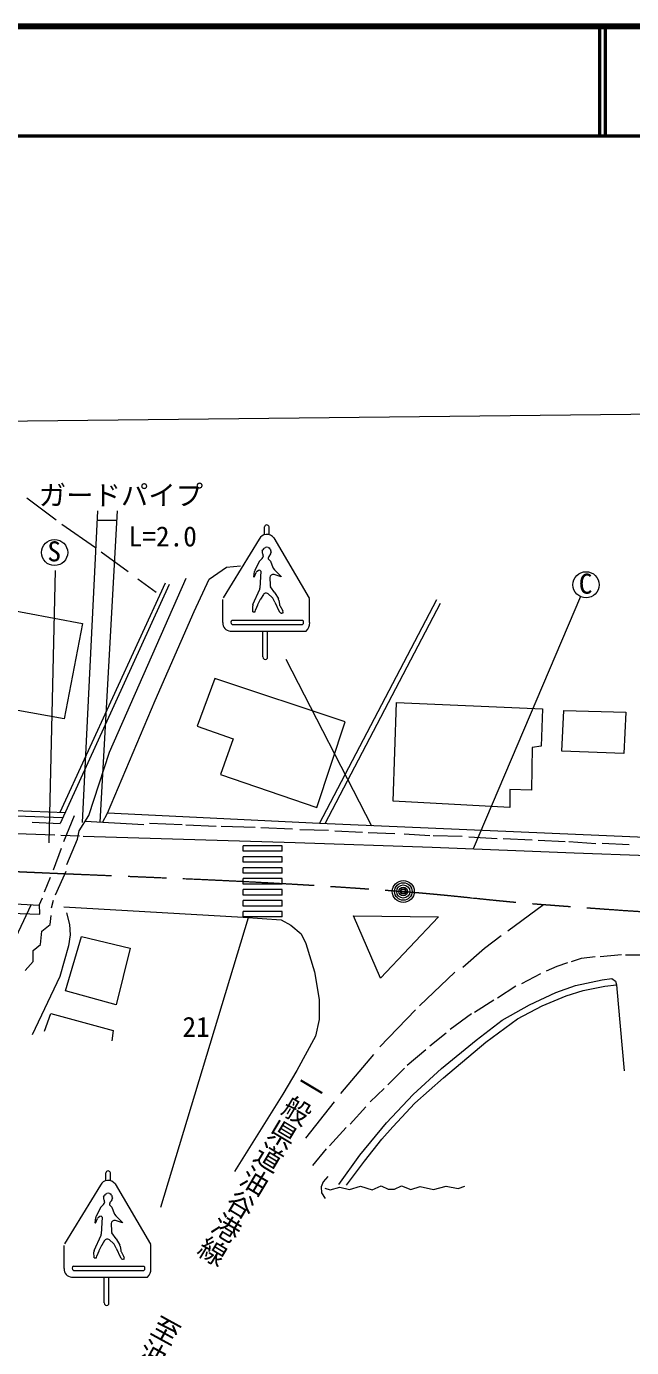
# Model space of a CAD drawing. Units: millimetres, scale not verified. Extents: x 40000 to 680000, y 20000 to 380000.
# Drawn here: x 456434 to 511668, y 259312 to 380000 of the extents above; entities that cross this region are included whole.
import ezdxf
from ezdxf.enums import TextEntityAlignment as Align

# ---------------------------------------------------------------- set-up
doc = ezdxf.new("R2010")
doc.units = ezdxf.units.MM
doc.header["$LTSCALE"] = 1000
doc.header["$PDMODE"] = 32
doc.header["$PDSIZE"] = 500
doc.linetypes.add('CHAIN', pattern=[18.5, 12, -1.5, 3.5, -1.5])
for name, color, linetype, lineweight in [('M-BMK', 2, 'CHAIN', 13), ('M-TTL', 2, 'Continuous', 140), ('M-TTL-LINE', 7, 'Continuous', 50), ('M-WORK', 1, 'Continuous', 13)]:
    doc.layers.add(name, color=color, linetype=linetype, lineweight=lineweight)
doc.styles.add('@ＭＳ ゴシック', font='')
doc.styles.add('ＭＳ ゴシック', font='')
doc.styles.get('@ＭＳ ゴシック').set_extended_font_data('@MS Gothic')
doc.styles.get('ＭＳ ゴシック').set_extended_font_data('MS Gothic')

msp = doc.modelspace()

# ---------------------------------------------------------------- linework, layer by layer
at = {"layer": 'M-BMK'}
msp.add_open_spline([(359824, 307359), (403884, 305308), (414960, 304822), (450293, 303048), (466128, 302253), (475021, 302174), (490831, 300979), (495839, 300600), (498626, 300161), (503635, 299787), (509005, 299386), (512013, 299149), (517390, 298858), (519625, 298738), (520878, 298689), (523114, 298591), (533386, 298142), (536827, 298143), (549184, 297904)], degree=3, knots=[0, 0, 0, 0, 1, 1, 1, 2, 2, 2, 3, 3, 3, 4, 4, 4, 5, 5, 5, 6, 6, 6, 6], dxfattribs=at)
at = {"layer": 'M-TTL'}
msp.add_line((680000, 380000), (40000, 380000), dxfattribs=at)
at = {"layer": 'M-TTL-LINE'}
for p, q in [((508747, 380000), (508747, 370000)), ((509247, 380000), (509247, 370000)), ((40000, 370000), (680000, 370000))]:
    msp.add_line(p, q, dxfattribs=at)
at = {"layer": 'M-WORK'}
for p, q in [((81427, 339876), (516350, 344632)), ((456472, 336933), (459152, 334940)), ((462905, 335757), (461527, 307270)), ((464727, 335747), (463127, 307296)), ((459676, 334538), (462743, 332406)), ((462864, 334911), (464678, 334885)), ((477671, 333170), (474387, 327787)), ((478156, 333572), (478156, 334282)), ((478581, 333574), (478581, 334282)), ((479017, 333269), (482249, 327786)), ((463260, 332013), (465705, 330212)), ((477952, 331910), (477948, 331925)), ((477952, 331910), (478016, 331794)), ((477963, 332088), (478008, 332194)), ((478138, 332331), (478259, 332390)), ((478492, 332392), (478563, 332359)), ((478694, 332228), (478735, 332139)), ((478759, 332007), (478752, 331914)), ((474689, 330606), (475981, 330718)), ((477681, 331107), (477281, 330292)), ((477962, 331401), (477736, 331183)), ((478049, 331639), (478044, 331572)), ((478526, 331320), (478524, 331479)), ((478526, 331320), (478595, 331277)), ((478671, 331739), (478606, 331676)), ((478704, 331148), (478935, 330570)), ((459043, 330298), (458467, 305434)), ((464004, 313689), (471020, 329592)), ((466593, 329532), (468275, 328311)), ((471749, 326553), (473108, 329493)), ((473108, 329493), (474689, 330606)), ((477183, 329730), (477257, 330214)), ((477226, 329686), (477183, 329730)), ((477226, 329686), (477408, 330104)), ((477615, 330304), (477492, 330211)), ((477751, 330316), (477615, 330304)), ((477819, 330224), (477747, 328681)), ((477819, 330224), (477751, 330316)), ((478658, 329666), (478672, 328969)), ((478963, 330517), (479066, 330368)), ((479042, 329919), (479006, 329930)), ((479681, 329708), (479042, 329919)), ((479662, 329794), (479102, 330325)), ((479662, 329794), (479681, 329708)), ((440476, 329433), (461546, 325468)), ((459521, 308214), (469141, 329186)), ((469462, 329034), (459524, 307176)), ((477107, 327182), (477724, 328584)), ((479106, 328269), (478721, 328819)), ((474348, 325534), (474348, 327647)), ((477088, 326537), (477084, 327072)), ((477514, 327126), (477354, 326710)), ((477780, 327654), (477525, 327151)), ((478058, 328106), (477791, 327673)), ((478343, 328232), (478305, 328234)), ((478865, 327829), (478510, 328160)), ((479113, 327404), (478917, 327761)), ((479106, 328269), (479428, 327695)), ((479113, 327404), (479510, 326548)), ((479460, 327602), (479519, 327188)), ((479551, 327095), (479822, 326611)), ((482286, 325534), (482286, 327649)), ((483188, 307188), (493883, 327656)), ((494195, 327277), (483679, 307167)), ((506995, 327918), (497214, 304873)), ((468185, 318423), (471749, 326553)), ((477088, 326537), (477102, 326537)), ((477088, 326537), (477303, 326518)), ((477303, 326518), (477354, 326710)), ((479841, 326391), (479755, 326391)), ((479841, 326391), (479843, 326398)), ((461546, 325468), (459879, 316740)), ((475040, 324770), (481972, 324770)), ((475209, 325774), (481645, 325774)), ((475209, 325369), (481645, 325369)), ((478025, 322399), (478025, 324770)), ((478451, 322399), (478451, 324770)), ((480101, 322209), (487931, 306984)), ((473638, 320442), (472004, 316091)), ((485539, 316466), (473638, 320442)), ((459879, 316740), (451692, 318225)), ((463838, 308123), (468185, 318423)), ((489905, 309236), (490203, 318248)), ((490203, 318248), (503540, 317662)), ((503540, 317662), (503406, 314254)), ((505307, 313788), (505500, 317516)), ((505500, 317516), (511157, 317367)), ((482942, 308644), (485539, 316466)), ((511157, 317367), (510964, 313595)), ((472004, 316091), (475301, 314933)), ((475301, 314933), (474160, 311663)), ((502582, 314143), (502538, 310245)), ((503406, 314254), (502582, 314143)), ((462133, 307911), (464004, 313689)), ((510964, 313595), (505307, 313788)), ((474160, 311663), (482942, 308644)), ((500555, 310290), (500551, 308663)), ((502538, 310245), (500555, 310290)), ((430883, 309312), (459988, 308196)), ((500551, 308663), (489905, 309236)), ((406597, 308050), (459033, 306138)), ((459766, 307707), (445801, 308224)), ((459834, 305542), (460829, 307918)), ((461242, 306516), (462133, 307911)), ((463378, 307282), (463838, 308123)), ((483188, 307188), (463838, 308123)), ((456951, 307302), (459524, 307176)), ((467148, 307075), (461787, 307369)), ((470662, 307058), (467653, 307197)), ((473751, 306919), (470989, 307038)), ((477312, 306811), (474223, 306910)), ((480707, 306662), (477837, 306781)), ((484004, 306543), (481390, 306622)), ((514914, 305823), (483188, 307188)), ((459574, 306113), (461276, 306067)), ((460109, 303432), (461099, 305768)), ((461099, 305768), (461242, 306516)), ((461600, 306041), (480974, 305455)), ((480974, 305455), (493470, 305021)), ((487102, 306375), (484588, 306474)), ((490052, 306256), (487637, 306325)), ((493250, 306068), (490923, 306207)), ((496200, 305989), (493567, 306068)), ((499387, 305771), (496813, 305939)), ((502605, 305652), (499942, 305791)), ((505594, 305504), (503129, 305623)), ((508415, 305336), (505931, 305504)), ((511445, 305246), (508980, 305345)), ((458914, 302959), (459641, 304934)), ((479788, 305150), (476229, 305150)), ((476229, 304650), (476229, 305150)), ((479788, 304650), (476229, 304650)), ((479788, 304150), (476229, 304150)), ((476229, 303650), (476229, 304150)), ((479788, 304650), (479788, 305150)), ((479788, 303650), (479788, 304150)), ((493470, 305021), (506444, 304508)), ((506444, 304508), (513148, 304263)), ((479788, 303650), (476229, 303650)), ((479788, 303150), (476229, 303150)), ((476229, 302650), (476229, 303150)), ((479788, 302650), (479788, 303150)), ((458082, 300939), (458632, 302291)), ((459079, 300670), (460049, 302828)), ((479788, 302650), (476229, 302650)), ((479788, 302150), (476229, 302150)), ((476229, 301650), (476229, 302150)), ((479788, 301650), (479788, 302150)), ((436800, 300854), (457586, 299739)), ((479788, 301650), (476229, 301650)), ((479788, 301150), (476229, 301150)), ((476229, 300650), (476229, 301150)), ((479788, 300650), (476229, 300650)), ((479788, 300650), (479788, 301150)), ((456876, 299777), (449377, 283970)), ((457586, 299739), (457904, 300390)), ((457669, 298900), (457617, 299803)), ((458713, 299482), (458901, 300175)), ((459851, 299572), (476204, 298622)), ((479788, 300150), (476229, 300150)), ((476229, 299650), (476229, 300150)), ((479788, 299650), (476229, 299650)), ((479788, 299650), (479788, 300150)), ((500368, 297378), (503635, 299787)), ((454943, 298999), (457669, 298900)), ((458589, 297973), (458693, 298789)), ((460092, 299011), (460374, 297953)), ((468715, 272152), (476691, 298590)), ((476204, 298622), (479679, 298394)), ((479788, 299150), (476229, 299150)), ((476229, 298650), (476229, 299150)), ((479788, 298650), (476229, 298650)), ((479679, 298394), (480570, 297909)), ((479788, 298650), (479788, 299150)), ((486275, 298750), (494041, 298646)), ((488740, 293063), (486275, 298750)), ((494041, 298646), (488740, 293063)), ((457712, 296138), (457850, 297360)), ((457850, 297360), (458589, 297973)), ((460419, 297017), (460285, 296008)), ((460374, 297953), (460419, 297017)), ((480570, 297909), (481520, 297117)), ((481520, 297117), (481936, 296226)), ((498239, 295794), (499770, 296949)), ((457052, 295592), (457712, 296138)), ((460285, 296008), (459483, 293216)), ((460014, 291908), (461447, 296868)), ((461447, 296868), (465902, 295813)), ((465902, 295813), (464632, 290631)), ((481936, 296226), (482738, 293648)), ((496273, 294075), (498239, 295794)), ((456304, 293753), (457061, 294567)), ((457061, 294567), (457052, 295592)), ((504879, 294168), (505862, 294498)), ((506187, 294595), (507094, 294889)), ((507094, 294889), (508361, 295048)), ((508814, 295052), (510759, 295219)), ((511119, 295184), (513051, 295194)), ((482738, 293648), (483139, 291094)), ((492307, 290539), (495534, 293619)), ((501645, 292558), (503394, 293475)), ((503889, 293739), (504879, 294168)), ((459483, 293216), (456949, 287880)), ((499444, 291270), (501116, 292365)), ((504745, 291753), (506537, 292377)), ((506537, 292377), (508982, 292892)), ((507255, 291944), (509235, 292340)), ((508982, 292892), (509863, 293020)), ((509235, 292340), (510299, 292436)), ((509863, 293020), (510200, 292783)), ((510200, 292783), (510299, 292436)), ((510299, 292436), (510438, 290724)), ((464632, 290631), (460014, 291908)), ((483139, 291094), (483139, 289279)), ((497344, 289950), (499084, 291072)), ((502350, 290634), (504745, 291753)), ((503493, 290518), (505691, 291439)), ((505691, 291439), (507255, 291944)), ((458087, 288207), (458672, 289830)), ((458672, 289830), (464344, 288276)), ((488697, 286780), (491961, 290179)), ((495118, 288395), (497063, 289832)), ((499855, 289219), (502350, 290634)), ((501246, 289330), (503493, 290518)), ((510438, 290724), (510980, 284582)), ((483139, 289279), (482833, 287760)), ((497489, 287397), (499855, 289219)), ((498355, 287212), (501246, 289330)), ((464344, 288276), (464225, 287326)), ((482833, 287760), (481110, 284627)), ((493245, 286870), (494737, 288078)), ((494322, 284804), (497489, 287397)), ((485134, 282534), (488148, 286097)), ((491186, 285108), (492876, 286527)), ((494495, 283965), (498355, 287212)), ((489433, 283313), (490951, 284839)), ((481110, 284627), (479833, 282459)), ((491744, 282435), (494322, 284804)), ((491891, 281629), (494495, 283965)), ((479833, 282459), (475420, 275395)), ((487795, 281758), (489084, 282973)), ((489305, 279848), (491744, 282435)), ((481949, 278437), (484554, 281747)), ((485980, 279706), (487412, 281290)), ((489892, 279471), (491891, 281629)), ((484084, 277751), (485626, 279420)), ((486860, 276878), (489305, 279848)), ((488882, 278342), (489892, 279471)), ((487288, 276352), (488882, 278342)), ((482580, 275951), (483811, 277465)), ((484942, 274207), (486860, 276878)), ((463672, 274559), (463672, 275269)), ((464097, 274562), (464097, 275269)), ((485655, 274135), (487288, 276352)), ((463187, 274157), (459903, 268774)), ((464533, 274256), (467765, 268773)), ((483506, 274460), (483334, 273998)), ((483334, 273998), (483354, 273437)), ((483935, 274929), (483506, 274460)), ((485928, 273748), (486911, 274045)), ((486911, 274045), (488000, 273728)), ((488000, 273728), (488799, 274078)), ((488799, 274078), (489465, 273774)), ((490040, 273787), (490680, 274084)), ((490680, 274084), (491524, 273761)), ((491524, 273761), (492363, 274018)), ((492363, 274018), (493583, 273748)), ((493583, 273748), (494752, 274045)), ((494752, 274045), (495847, 273847)), ((495847, 273847), (496448, 274071)), ((463468, 272897), (463464, 272912)), ((463468, 272897), (463532, 272781)), ((463479, 273075), (463524, 273181)), ((463654, 273318), (463775, 273378)), ((464008, 273380), (464079, 273347)), ((464210, 273215), (464251, 273127)), ((464275, 272995), (464268, 272901)), ((483354, 273437), (483704, 272936)), ((483664, 273886), (484146, 273734)), ((484146, 273734), (485044, 273959)), ((485044, 273959), (485928, 273748)), ((489465, 273774), (490040, 273787)), ((463196, 272095), (462797, 271279)), ((463478, 272388), (463252, 272170)), ((463565, 272626), (463560, 272560)), ((464042, 272307), (464040, 272466)), ((464042, 272307), (464111, 272265)), ((464187, 272726), (464122, 272663)), ((464220, 272135), (464451, 271557)), ((462699, 270717), (462773, 271201)), ((462742, 270674), (462699, 270717)), ((462742, 270674), (462924, 271091)), ((463131, 271291), (463008, 271198)), ((463267, 271304), (463131, 271291)), ((463335, 271211), (463263, 269668)), ((463335, 271211), (463267, 271304)), ((464174, 270653), (464188, 269956)), ((464479, 271504), (464582, 271355)), ((464558, 270906), (464522, 270917)), ((465197, 270695), (464558, 270906)), ((465178, 270782), (464618, 271312)), ((465178, 270782), (465197, 270695)), ((462623, 268170), (463240, 269572)), ((463859, 269219), (463821, 269222)), ((464381, 268817), (464026, 269147)), ((464622, 269256), (464237, 269807)), ((464622, 269256), (464944, 268682)), ((459864, 266522), (459864, 268634)), ((462604, 267524), (462600, 268059)), ((463030, 268113), (462870, 267697)), ((463296, 268641), (463041, 268138)), ((463574, 269094), (463307, 268661)), ((464629, 268392), (464433, 268749)), ((464629, 268392), (465026, 267535)), ((464976, 268589), (465035, 268176)), ((465067, 268082), (465338, 267598)), ((467802, 266522), (467802, 268636)), ((460725, 266761), (467161, 266761)), ((462604, 267524), (462618, 267524)), ((462604, 267524), (462819, 267505)), ((462819, 267505), (462870, 267697)), ((465357, 267379), (465270, 267379)), ((465357, 267379), (465359, 267385)), ((460556, 265758), (467488, 265758)), ((460725, 266356), (467161, 266356)), ((463541, 263386), (463541, 265758)), ((463967, 263386), (463967, 265758))]:
    msp.add_line(p, q, dxfattribs=at)
for centre, radius in [((459004, 331942), 1193), ((507512, 328993), 1193), ((490831, 300979), 1000), ((490831, 300979), 800), ((490831, 300979), 600), ((490831, 300979), 400), ((490831, 300979), 200), ((490831, 300979), 20)]:
    msp.add_circle(centre, radius, dxfattribs=at)
for centre, radius, start, end in [((478368, 334244), 216, 10.04218, 169.95782), ((478373, 332815), 787, 35.16142, 153.23391), ((478212, 331983), 270, 157.10945, 192.33909), ((478257, 332089), 270, 116.131, 157.10945), ((478378, 332148), 270, 64.98311, 116.131), ((478449, 332115), 270, 24.77514, 64.98311), ((478483, 331933), 270, 314.19307, 356.00909), ((478490, 332026), 270, 356.00909, 24.77514), ((477923, 330989), 270, 133.91908, 153.91108), ((477775, 331595), 270, 313.91908, 355.06078), ((477780, 331662), 270, 355.06078, 29.13429), ((478794, 331482), 270, 134.19307, 180.64375), ((478453, 331047), 270, 21.7571, 58.32453), ((477524, 330173), 270, 153.91108, 171.3045), ((477655, 329996), 270, 127.18471, 156.44774), ((477655, 329996), 270, 127.18471, 156.44774), ((478928, 329671), 270, 73.1407, 181.17839), ((479185, 330670), 270, 201.7571, 214.50852), ((478958, 329663), 270, 71.72289, 87.06433), ((479288, 330521), 270, 214.50852, 226.56507), ((477477, 328693), 270, 336.2347, 357.337), ((478942, 328974), 270, 181.17839, 214.99202), ((477354, 327074), 270, 156.2347, 180.36509), ((477766, 327029), 270, 153.16596, 158.96249), ((478021, 327532), 270, 148.32453, 153.16596), ((478288, 327965), 270, 86.42367, 148.32453), ((478326, 327962), 270, 47.00253, 86.42367), ((478681, 327632), 270, 28.67315, 47.00253), ((479192, 327563), 270, 8.22672, 29.24883), ((479787, 327227), 270, 188.22672, 209.19749), ((482016, 327649), 270, 360, 30.51823), ((479755, 326661), 270, 204.8637, 270), ((479586, 326479), 270, 342.47443, 29.19749), ((475054, 325478), 708, 175.47186, 268.83383), ((475350, 325571), 246, 124.69229, 235.30771), ((481470, 325571), 268, 310.84542, 49.15458), ((481377, 325461), 912, 310.75609, 4.58314), ((478238, 322389), 213, 177.37188, 2.62812), ((463884, 275232), 216, 10.04218, 169.95782), ((463889, 273803), 787, 35.16142, 153.23391), ((463728, 272970), 270, 157.10945, 192.33909), ((463773, 273076), 270, 116.131, 157.10945), ((463296, 272650), 270, 355.06078, 29.13429), ((463894, 273135), 270, 64.98311, 116.131), ((463965, 273102), 270, 24.77514, 64.98311), ((463999, 272920), 270, 314.19307, 356.00909), ((464006, 273014), 270, 356.00909, 24.77514), ((463439, 271976), 270, 133.91908, 153.91108), ((463291, 272583), 270, 313.91908, 355.06078), ((464310, 272469), 270, 134.19307, 180.64375), ((463969, 272035), 270, 21.7571, 58.32453), ((464701, 271657), 270, 201.7571, 214.50852), ((463040, 271160), 270, 153.91108, 171.3045), ((463171, 270983), 270, 127.18471, 156.44774), ((463171, 270983), 270, 127.18471, 156.44774), ((464444, 270659), 270, 73.1407, 181.17839), ((464474, 270650), 270, 71.72289, 87.06433), ((464804, 271508), 270, 214.50852, 226.56507), ((462993, 269680), 270, 336.2347, 357.337), ((463804, 268952), 270, 86.42367, 148.32453), ((463842, 268950), 270, 47.00253, 86.42367), ((464458, 269962), 270, 181.17839, 214.99202), ((462870, 268061), 270, 156.2347, 180.36509), ((463282, 268016), 270, 153.16596, 158.96249), ((463537, 268519), 270, 148.32453, 153.16596), ((464196, 268619), 270, 28.67315, 47.00253), ((464708, 268551), 270, 8.22672, 29.24883), ((465303, 268214), 270, 188.22672, 209.19749), ((467532, 268636), 270, 360, 30.51823), ((460866, 266559), 246, 124.69229, 235.30771), ((465270, 267649), 270, 204.8637, 270), ((465102, 267466), 270, 342.47443, 29.19749), ((466986, 266559), 268, 310.84542, 49.15458), ((460570, 266466), 708, 175.47186, 268.83383), ((466893, 266449), 912, 310.75609, 4.58314), ((463754, 263376), 213, 177.37188, 2.62812)]:
    msp.add_arc(centre, radius, start, end, dxfattribs=at)
msp.add_point((490831, 300979), dxfattribs=at)

# ---------------------------------------------------------------- texts
at = {"layer": 'M-WORK', "style": 'ＭＳ ゴシック'}
for s, p in [('ガードパイプ', (457559, 335712)), ('L=2.0', (465756, 331948)), ('S', (458343, 330580)), ('C', (506851, 327631)), ('21', (470675, 287148))]:
    msp.add_text(s, height=1833, dxfattribs=at).set_placement(p, align=Align.BOTTOM_LEFT)
at = {"layer": 'M-WORK', "style": '@ＭＳ ゴシック'}
for s, rotation, p in [('一般県道油谷港線', 239.112, (481785, 284968)), ('至油谷', 241.207, (468468, 262708))]:
    msp.add_text(s, height=1833, rotation=rotation, dxfattribs=at).set_placement(p, align=Align.BOTTOM_LEFT)

doc.saveas('drawing.dxf')
